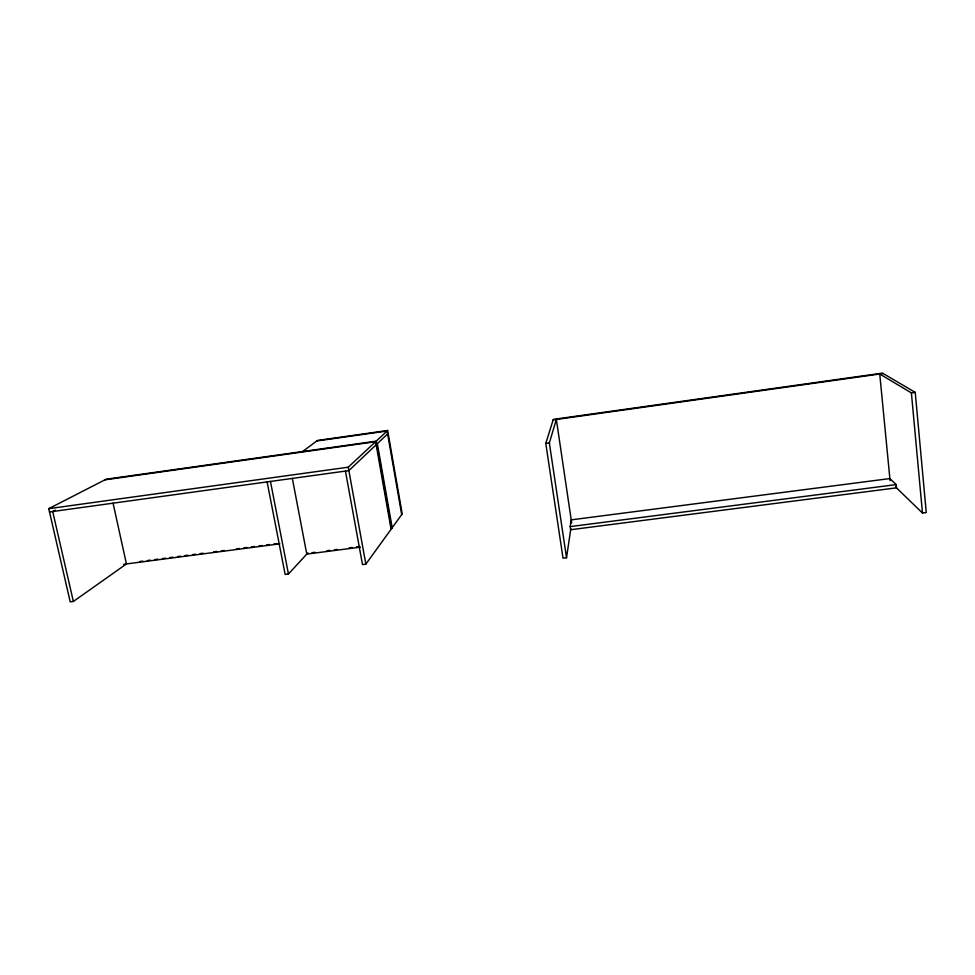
<?xml version="1.0" encoding="UTF-8"?>
<svg xmlns="http://www.w3.org/2000/svg" width="975" height="975" viewBox="0 0 975 975"><rect width="100%" height="100%" fill="white"/><g stroke="black" fill="none" stroke-linecap="round" stroke-linejoin="round"><path stroke-width="1.46" d="M895.562 486.964L922.472 513.021L926.25 512.545L915.233 392.377L882.473 373.12L553.325 419.396L545.781 443.406L563.026 558.175L566.524 557.737L570.814 528.718M570.192 526.61L571.216 519.858L889.87 478.567L896.171 484.599L896.488 487.853L570.655 529.73L570.192 526.61L896.171 484.599M566.524 557.737L549.339 442.918L556.359 419.457L571.667 522.917M345.442 471.083L362.493 564.562L365.857 564.135L402.2 513.886L387.648 430.499L317.46 440.456L302.64 451.51M267.113 481.906L285.151 574.446L288.454 574.019L307.917 552.874M376.155 444.783L348.855 470.608L49.506 511.96M376.752 444.222L387.623 433.936M113.063 503.161L126.433 563.952L73.369 601.477L70.212 601.88L48.75 508.67L348.233 467.196L387.648 430.499M55.356 510.132L52.699 511.522L73.369 601.477M48.75 508.67L106.165 479.212L376.204 441.151L391.633 528.499M316.778 440.98L387.112 430.999L401.712 514.568M104.947 479.834L375.619 441.699L391.097 529.242M553.166 419.908L883.155 373.523M545.781 443.406L549.339 442.918M890.078 480.687L879.743 374.01L911.393 392.901L915.233 392.377M139.803 561.527L142.825 561.137M147.347 560.54L150.357 560.15M154.879 559.553L157.901 559.163M162.423 558.565L165.445 558.163M169.967 557.578L172.977 557.176M177.499 556.591L180.521 556.189M185.043 555.592L188.065 555.202M192.587 554.604L195.597 554.214M200.119 553.617L203.141 553.227M213.696 551.838L216.706 551.448M221.24 550.851L224.25 550.448M236.316 548.876L239.326 548.474M243.86 547.877L246.87 547.487M251.392 546.89L254.414 546.5M258.936 545.903L261.946 545.513M266.48 544.915L269.49 544.525M274.012 543.928L277.034 543.526M123.569 564.318L279.874 543.831M312.024 552.679L314.998 552.289M326.881 550.753L329.855 550.363M334.315 549.79L337.289 549.4M349.172 547.865L352.146 547.475M356.606 546.902L359.58 546.512M360.409 547.146L306.784 554.105L292.329 478.359M270.453 481.443L288.454 574.019M348.233 467.196L365.857 564.135M377.337 443.674L392.182 527.743M911.393 392.901L922.472 513.021"/></g></svg>
